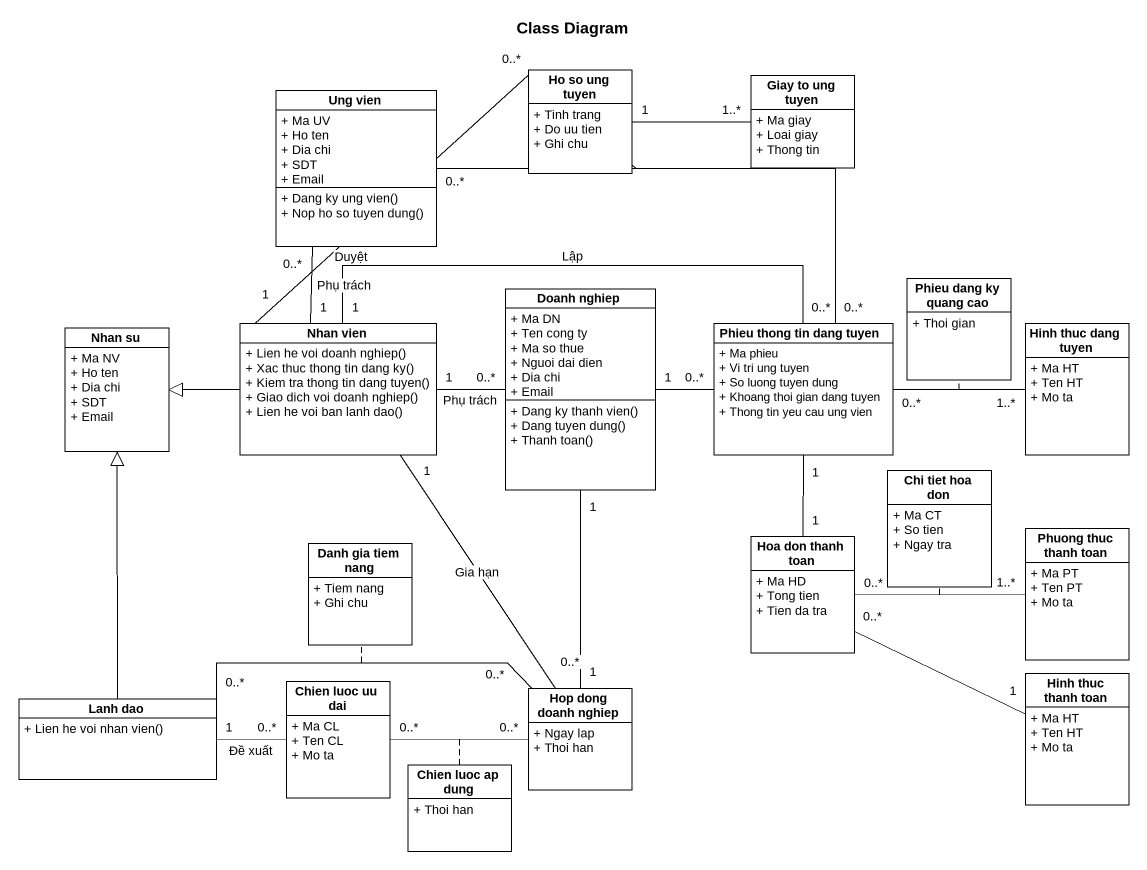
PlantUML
@startuml
title Class Diagram
hide circle
hide empty members
skinparam classAttributeIconSize 0
class "Ho so ung tuyen" as Ho_so_ung_tuyen {
  + Tinh trang
  + Do uu tien
  + Ghi chu
}
class "Giay to ung tuyen" as Giay_to_ung_tuyen {
  + Ma giay
  + Loai giay
  + Thong tin
}
class "Ung vien" as Ung_vien {
  + Ma UV
  + Ho ten
  + Dia chi
  + SDT
  + Email
  + Dang ky ung vien()
  + Nop ho so tuyen dung()
}
class "Doanh nghiep" as Doanh_nghiep {
  + Ma DN
  + Ten cong ty
  + Ma so thue
  + Nguoi dai dien
  + Dia chi
  + Email
  + Dang ky thanh vien()
  + Dang tuyen dung()
  + Thanh toan()
}
class "Phieu dang ky quang cao" as Phieu_dang_ky_quang_cao {
  + Thoi gian
}
class "Nhan su" as Nhan_su {
  + Ma NV
  + Ho ten
  + Dia chi
  + SDT
  + Email
}
class "Nhan vien" as Nhan_vien {
  + Lien he voi doanh nghiep()
  + Xac thuc thong tin dang ky()
  + Kiem tra thong tin dang tuyen()
  + Giao dich voi doanh nghiep()
  + Lien he voi ban lanh dao()
}
class "Phieu thong tin dang tuyen" as Phieu_thong_tin_dang_tuyen {
  + Ma phieu
  + Vi tri ung tuyen
  + So luong tuyen dung
  + Khoang thoi gian dang tuyen
  + Thong tin yeu cau ung vien
}
class "Hinh thuc dang tuyen" as Hinh_thuc_dang_tuyen {
  + Ma HT
  + Ten HT
  + Mo ta
}
class "Chi tiet hoa don" as Chi_tiet_hoa_don {
  + Ma CT
  + So tien
  + Ngay tra
}
class "Danh gia tiem nang" as Danh_gia_tiem_nang {
  + Tiem nang
  + Ghi chu
}
class "Hoa don thanh toan" as Hoa_don_thanh_toan {
  + Ma HD
  + Tong tien
  + Tien da tra
}
class "Phuong thuc thanh toan" as Phuong_thuc_thanh_toan {
  + Ma PT
  + Ten PT
  + Mo ta
}
class "Lanh dao" as Lanh_dao {
  + Lien he voi nhan vien()
}
class "Chien luoc uu dai" as Chien_luoc_uu_dai {
  + Ma CL
  + Ten CL
  + Mo ta
}
class "Hop dong doanh nghiep" as Hop_dong_doanh_nghiep {
  + Ngay lap
  + Thoi han
}
class "Hinh thuc thanh toan" as Hinh_thuc_thanh_toan {
  + Ma HT
  + Ten HT
  + Mo ta
}
class "Chien luoc ap dung" as Chien_luoc_ap_dung {
  + Thoi han
}
Ho_so_ung_tuyen "1" -right- "1..*" Giay_to_ung_tuyen
Ung_vien "0..*" -- "1" Nhan_vien : Phụ trách
Ung_vien "0..*" -right- "0..*" Phieu_thong_tin_dang_tuyen
(Ung_vien, Phieu_thong_tin_dang_tuyen) .. Ho_so_ung_tuyen
Doanh_nghiep "1" -right- "0..*" Phieu_thong_tin_dang_tuyen
Doanh_nghiep "1" -- "1" Hop_dong_doanh_nghiep
Nhan_vien "1" -up- "0..*" Ho_so_ung_tuyen : Duyệt
Nhan_vien "1" -right- "0..*" Doanh_nghiep : Phụ trách
Nhan_vien -left-|> Nhan_su
Nhan_vien "1" -right- "0..*" Phieu_thong_tin_dang_tuyen : Lập
Nhan_vien "1" -- "0..*" Hop_dong_doanh_nghiep : Gia hạn
Phieu_thong_tin_dang_tuyen "0..*" -right- "1..*" Hinh_thuc_dang_tuyen
(Phieu_thong_tin_dang_tuyen, Hinh_thuc_dang_tuyen) .. Phieu_dang_ky_quang_cao
Phieu_thong_tin_dang_tuyen "1" -- "1" Hoa_don_thanh_toan
Hoa_don_thanh_toan "0..*" -right- "1..*" Phuong_thuc_thanh_toan
(Hoa_don_thanh_toan, Phuong_thuc_thanh_toan) .. Chi_tiet_hoa_don
Hoa_don_thanh_toan "0..*" -right- "1" Hinh_thuc_thanh_toan
Lanh_dao -up-|> Nhan_su
Lanh_dao "1" -right- "0..*" Chien_luoc_uu_dai : Đề xuất
Lanh_dao "0..*" -right- "0..*" Hop_dong_doanh_nghiep
(Lanh_dao, Hop_dong_doanh_nghiep) .. Danh_gia_tiem_nang
Chien_luoc_uu_dai "0..*" -right- "0..*" Hop_dong_doanh_nghiep
(Chien_luoc_uu_dai, Hop_dong_doanh_nghiep) .. Chien_luoc_ap_dung
@enduml
